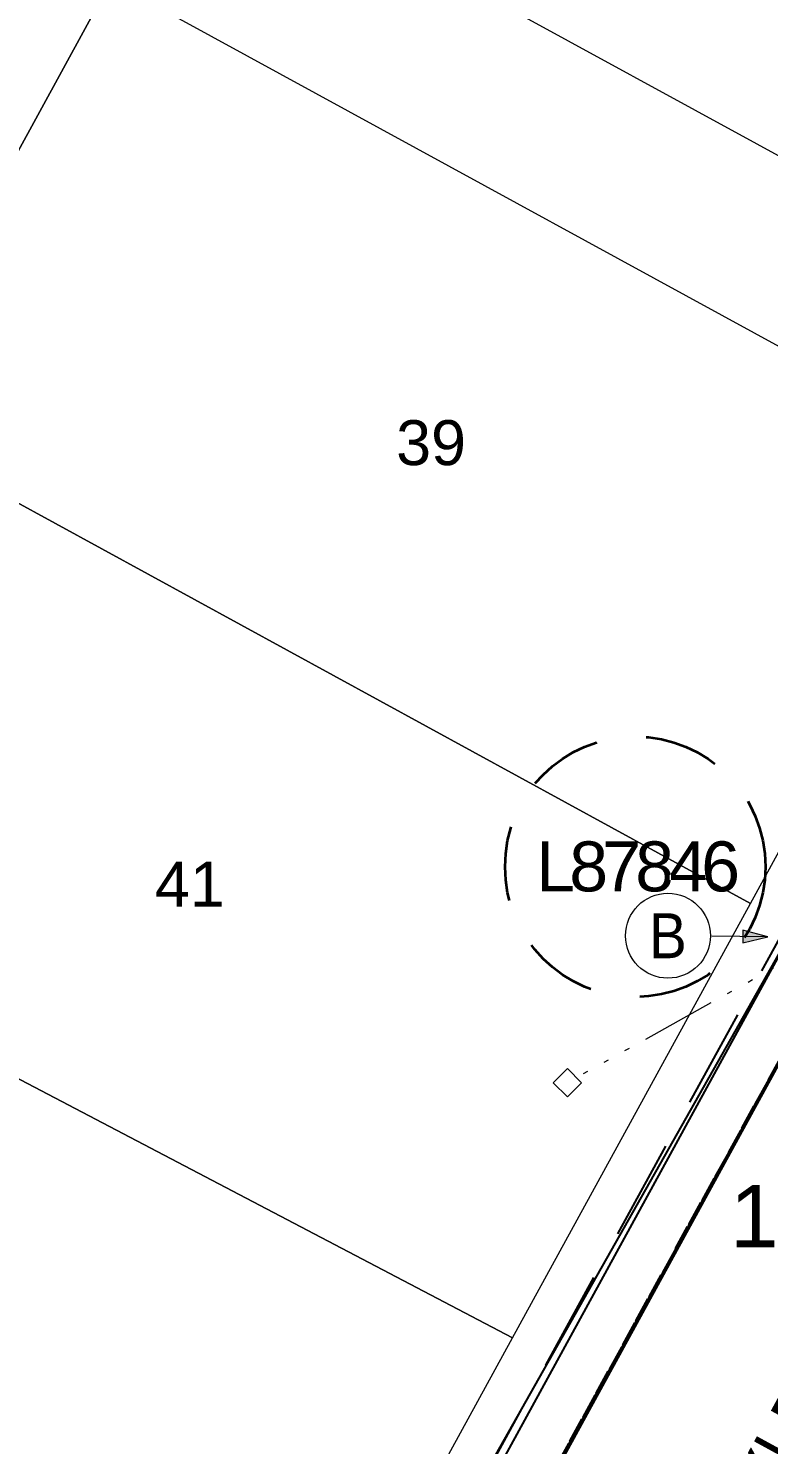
# Model space of a CAD drawing. Header units: metres. Extents: x 279683 to 1215799, y 6210454 to 24863887.
# Drawn here: x 280030.3 to 280059.9, y 6216981.9 to 6217038.6 of the extents above; entities that cross this region are included whole.
import ezdxf
from ezdxf.enums import TextEntityAlignment as Align

# ---------------------------------------------------------------- set-up
doc = ezdxf.new("R2010")
doc.units = ezdxf.units.M
for name, pattern in [('Cable Exist OH', [1, 1, 0]), ('Dash', [5, 3, -2]), ('IE Trench LV', [6, 4, -2]), ('PHANTOMX2', [6.6, 3, -0.75, 0.2, -0.75, 0.2, -0.75, 0.2, -0.75])]:
    doc.linetypes.add(name, pattern=pattern)
doc.layers.get('0').update_dxf_attribs({"color": 6})
for name, color, linetype, lineweight in [('_User Miscellaneous1', 11, 'Continuous', 13), ('_User_HV_Exist', 1, 'Continuous', 25), ('_User_LV_Exist', 5, 'Continuous', 25), ('_User_SL_Exist', 4, 'Continuous', 35), ('Cadastre Land Parcels_SP_EXT', 118, 'Continuous', 15), ('Cadastre Road Names_SP_HV_LV_SL_EXT', 211, 'Continuous', 15), ('Services_SP_EXT', 42, 'PHANTOMX2', 20)]:
    doc.layers.add(name, color=color, linetype=linetype, lineweight=lineweight)
for name, color, linetype in [('Equip_SP_HV_EXT', 7, 'Continuous'), ('Mains_LV_New_T84', 2, 'Cable x'), ('OH_Details_SP_MISC', 7, 'Continuous'), ('Trench_SP_NEW', 2, 'Continuous')]:
    doc.layers.add(name, color=color, linetype=linetype)
doc.styles.get("Standard").update_dxf_attribs({"font": 'arial.ttf'})
doc.linetypes.add('Cable New UG', pattern='A,5.5,-0.01,["X",Standard,S=1.8,R=0,X=0,Y=-0.94],-1.7', length=7.21)
doc.linetypes.add('Cable x', pattern='A,4.5,-0.01,["X",Standard,S=1.25,R=0,X=0,Y=-0.65],-1.2', length=5.71)

# ---------------------------------------------------------------- blocks, each defined once
blk = doc.blocks.new('CCP_EXT')
at = {"flags": 9}
for tag, p in [('OWNED_BY', (0, -1)), ('USAGE', (0, -1.2)), ('STATE', (0, -1.8)), ('LEGEND', (0, -1.4)), ('LIFE_SUPPORT', (0, -1.6)), ('NOTES', (0, -2))]:
    blk.add_attdef(tag, text='', height=0.2, dxfattribs=at).set_placement(p, align=Align.MIDDLE_LEFT)
blk.add_wipeout([(0, 0.566), (0.566, 0), (0, -0.566), (-0.566, 0)])
blk.add_lwpolyline([(-0.566, 0), (0, 0.566), (0.566, 0), (0, -0.566), (-0.566, 0)])
at = {"flags": 1}
blk.add_attdef('Z', (0, 0), '', height=0.2, dxfattribs=at)
at = {"flags": 9}
for tag, p in [('CCP_TYPE', (0, 0)), ('OPERATING_VOLTAGE', (0, -0.6)), ('CONSTRUCTED_VOLTAGE', (0, -0.2)), ('NO_PHASES', (0, -0.4)), ('ORIENTATION', (0, -0.8))]:
    blk.add_attdef(tag, text='', height=0.2, dxfattribs=at).set_placement(p, align=Align.MIDDLE_LEFT)
blk = doc.blocks.new('*U254')
at = {"layer": 'Equip_SP_HV_EXT'}
blk.add_line((3.339, 3.015), (8.339, 3.006), dxfattribs=at)
blk.add_arc((5.839, 3.011), 1.5, 359.9, 179.9, dxfattribs=at)
at = {"layer": 'Equip_SP_HV_EXT', "width": 0.9, "flags": 8}
blk.add_attdef('ASSET_NUM', text='', height=2, rotation=270, dxfattribs=at).set_placement((9.5, 0), align=Align.MIDDLE_CENTER)
at = {"layer": 'Equip_SP_HV_EXT'}
for tag, flags, p in [('STREET_CODE', 9, (0, 1.75)), ('ACTUAL_STATUS', 9, (0, 1.55)), ('CONSTRUCTED_VOLTAGE', 9, (0, 1.35)), ('NO_PHASES', 9, (0, 1.15)), ('OPERATING_VOLTAGE', 9, (0, 0.95)), ('ORIENTATION', 9, (0, 0.75)), ('OWNED_BY', 9, (0, 0.55)), ('STATE', 9, (0, -0.05)), ('OPERATED_BY', 9, (0, 0.35)), ('MAINTAINED_BY', 9, (0, 0.15)), ('SWITCH_TYPE', 9, (0, -0.25)), ('USAGE', 9, (0, -0.45)), ('STREETNAME', 9, (0, -1.05)), ('LEGEND', 9, (0, -0.65)), ('LOCATION', 9, (0, -0.85)), ('SUBURB', 9, (0, -1.25)), ('NOTES', 9, (0, -1.45)), ('LABEL_ALIGNMENT', 9, (0, -1.65)), ('Z', 1, (0, -1.85))]:
    blk.add_attdef(tag, text='', height=0.1, dxfattribs=dict(at, flags=flags)).set_placement(p, align=Align.MIDDLE_LEFT)
blk = doc.blocks.new('*U354')
h = blk.add_hatch(color=256)
h.dxf.hatch_style = 1
h.paths.add_polyline_path([(3.003, 0.217), (2.997, -0.283), (4, -0.044)])
at = {"flags": 128}
blk.add_lwpolyline([(3.003, 0.217), (2.997, -0.283), (4, -0.044), (3.003, 0.217)], dxfattribs=at)
blk.add_wipeout([(0, 1.75), (-0.021, 1.75), (-0.043, 1.749), (-0.064, 1.749), (-0.086, 1.748), (-0.107, 1.747), (-0.129, 1.745), (-0.15, 1.744), (-0.172, 1.742), (-0.193, 1.739), (-0.214, 1.737), (-0.236, 1.734), (-0.257, 1.731), (-0.278, 1.728), (-0.299, 1.724), (-0.32, 1.72), (-0.341, 1.716), (-0.362, 1.712), (-0.383, 1.707), (-0.404, 1.703), (-0.425, 1.698), (-0.446, 1.692), (-0.467, 1.687), (-0.487, 1.681), (-0.508, 1.675), (-0.529, 1.668), (-0.549, 1.662), (-0.569, 1.655), (-0.59, 1.648), (-0.61, 1.64), (-0.63, 1.633), (-0.65, 1.625), (-0.67, 1.617), (-0.689, 1.608), (-0.709, 1.6), (-0.729, 1.591), (-0.748, 1.582), (-0.768, 1.573), (-0.787, 1.563), (-0.806, 1.553), (-0.825, 1.543), (-0.844, 1.533), (-0.863, 1.523), (-0.881, 1.512), (-0.9, 1.501), (-0.918, 1.49), (-0.936, 1.478), (-0.954, 1.467), (-0.972, 1.455), (-0.99, 1.443), (-1.008, 1.431), (-1.025, 1.418), (-1.042, 1.406), (-1.06, 1.393), (-1.077, 1.38), (-1.094, 1.366), (-1.11, 1.353), (-1.127, 1.339), (-1.143, 1.325), (-1.159, 1.311), (-1.175, 1.297), (-1.191, 1.282), (-1.207, 1.267), (-1.222, 1.253), (-1.237, 1.237), (-1.253, 1.222), (-1.267, 1.207), (-1.282, 1.191), (-1.297, 1.175), (-1.311, 1.159), (-1.325, 1.143), (-1.339, 1.127), (-1.353, 1.11), (-1.366, 1.094), (-1.38, 1.077), (-1.393, 1.06), (-1.406, 1.042), (-1.418, 1.025), (-1.431, 1.008), (-1.443, 0.99), (-1.455, 0.972), (-1.467, 0.954), (-1.478, 0.936), (-1.49, 0.918), (-1.501, 0.9), (-1.512, 0.881), (-1.523, 0.863), (-1.533, 0.844), (-1.543, 0.825), (-1.553, 0.806), (-1.563, 0.787), (-1.573, 0.768), (-1.582, 0.748), (-1.591, 0.729), (-1.6, 0.709), (-1.608, 0.689), (-1.617, 0.67), (-1.625, 0.65), (-1.633, 0.63), (-1.64, 0.61), (-1.648, 0.59), (-1.655, 0.569), (-1.662, 0.549), (-1.668, 0.529), (-1.675, 0.508), (-1.681, 0.487), (-1.687, 0.467), (-1.692, 0.446), (-1.698, 0.425), (-1.703, 0.404), (-1.707, 0.383), (-1.712, 0.362), (-1.716, 0.341), (-1.72, 0.32), (-1.724, 0.299), (-1.728, 0.278), (-1.731, 0.257), (-1.734, 0.236), (-1.737, 0.214), (-1.739, 0.193), (-1.742, 0.172), (-1.744, 0.15), (-1.745, 0.129), (-1.747, 0.107), (-1.748, 0.086), (-1.749, 0.064), (-1.749, 0.043), (-1.75, 0.021), (-1.75, 0), (-1.75, -0.021), (-1.749, -0.043), (-1.749, -0.064), (-1.748, -0.086), (-1.747, -0.107), (-1.745, -0.129), (-1.744, -0.15), (-1.742, -0.172), (-1.739, -0.193), (-1.737, -0.214), (-1.734, -0.236), (-1.731, -0.257), (-1.728, -0.278), (-1.724, -0.299), (-1.72, -0.32), (-1.716, -0.341), (-1.712, -0.362), (-1.707, -0.383), (-1.703, -0.404), (-1.698, -0.425), (-1.692, -0.446), (-1.687, -0.467), (-1.681, -0.487), (-1.675, -0.508), (-1.668, -0.529), (-1.662, -0.549), (-1.655, -0.569), (-1.648, -0.59), (-1.64, -0.61), (-1.633, -0.63), (-1.625, -0.65), (-1.617, -0.67), (-1.608, -0.689), (-1.6, -0.709), (-1.591, -0.729), (-1.582, -0.748), (-1.573, -0.768), (-1.563, -0.787), (-1.553, -0.806), (-1.543, -0.825), (-1.533, -0.844), (-1.523, -0.863), (-1.512, -0.881), (-1.501, -0.9), (-1.49, -0.918), (-1.478, -0.936), (-1.467, -0.954), (-1.455, -0.972), (-1.443, -0.99), (-1.431, -1.008), (-1.418, -1.025), (-1.406, -1.042), (-1.393, -1.06), (-1.38, -1.077), (-1.366, -1.094), (-1.353, -1.11), (-1.339, -1.127), (-1.325, -1.143), (-1.311, -1.159), (-1.297, -1.175), (-1.282, -1.191), (-1.267, -1.207), (-1.253, -1.222), (-1.237, -1.237), (-1.222, -1.253), (-1.207, -1.267), (-1.191, -1.282), (-1.175, -1.297), (-1.159, -1.311), (-1.143, -1.325), (-1.127, -1.339), (-1.11, -1.353), (-1.094, -1.366), (-1.077, -1.38), (-1.06, -1.393), (-1.042, -1.406), (-1.025, -1.418), (-1.008, -1.431), (-0.99, -1.443), (-0.972, -1.455), (-0.954, -1.467), (-0.936, -1.478), (-0.918, -1.49), (-0.9, -1.501), (-0.881, -1.512), (-0.863, -1.523), (-0.844, -1.533), (-0.825, -1.543), (-0.806, -1.553), (-0.787, -1.563), (-0.768, -1.573), (-0.748, -1.582), (-0.729, -1.591), (-0.709, -1.6), (-0.689, -1.608), (-0.67, -1.617), (-0.65, -1.625), (-0.63, -1.633), (-0.61, -1.64), (-0.59, -1.648), (-0.569, -1.655), (-0.549, -1.662), (-0.529, -1.668), (-0.508, -1.675), (-0.487, -1.681), (-0.467, -1.687), (-0.446, -1.692), (-0.425, -1.698), (-0.404, -1.703), (-0.383, -1.707), (-0.362, -1.712), (-0.341, -1.716), (-0.32, -1.72), (-0.299, -1.724), (-0.278, -1.728), (-0.257, -1.731), (-0.236, -1.734), (-0.214, -1.737), (-0.193, -1.739), (-0.172, -1.742), (-0.15, -1.744), (-0.129, -1.745), (-0.107, -1.747), (-0.086, -1.748), (-0.064, -1.749), (-0.043, -1.749), (-0.021, -1.75), (0, -1.75), (0.021, -1.75), (0.043, -1.749), (0.064, -1.749), (0.086, -1.748), (0.107, -1.747), (0.129, -1.745), (0.15, -1.744), (0.172, -1.742), (0.193, -1.739), (0.214, -1.737), (0.236, -1.734), (0.257, -1.731), (0.278, -1.728), (0.299, -1.724), (0.32, -1.72), (0.341, -1.716), (0.362, -1.712), (0.383, -1.707), (0.404, -1.703), (0.425, -1.698), (0.446, -1.692), (0.467, -1.687), (0.487, -1.681), (0.508, -1.675), (0.529, -1.668), (0.549, -1.662), (0.569, -1.655), (0.59, -1.648), (0.61, -1.64), (0.63, -1.633), (0.65, -1.625), (0.67, -1.617), (0.689, -1.608), (0.709, -1.6), (0.729, -1.591), (0.748, -1.582), (0.768, -1.573), (0.787, -1.563), (0.806, -1.553), (0.825, -1.543), (0.844, -1.533), (0.863, -1.523), (0.881, -1.512), (0.9, -1.501), (0.918, -1.49), (0.936, -1.478), (0.954, -1.467), (0.972, -1.455), (0.99, -1.443), (1.008, -1.431), (1.025, -1.418), (1.042, -1.406), (1.06, -1.393), (1.077, -1.38), (1.094, -1.366), (1.11, -1.353), (1.127, -1.339), (1.143, -1.325), (1.159, -1.311), (1.175, -1.297), (1.191, -1.282), (1.207, -1.267), (1.222, -1.253), (1.237, -1.237), (1.253, -1.222), (1.267, -1.207), (1.282, -1.191), (1.297, -1.175), (1.311, -1.159), (1.325, -1.143), (1.339, -1.127), (1.353, -1.11), (1.366, -1.094), (1.38, -1.077), (1.393, -1.06), (1.406, -1.042), (1.418, -1.025), (1.431, -1.008), (1.443, -0.99), (1.455, -0.972), (1.467, -0.954), (1.478, -0.936), (1.49, -0.918), (1.501, -0.9), (1.512, -0.881), (1.523, -0.863), (1.533, -0.844), (1.543, -0.825), (1.553, -0.806), (1.563, -0.787), (1.573, -0.768), (1.582, -0.748), (1.591, -0.729), (1.6, -0.709), (1.608, -0.689), (1.617, -0.67), (1.625, -0.65), (1.633, -0.63), (1.64, -0.61), (1.648, -0.59), (1.655, -0.569), (1.662, -0.549), (1.668, -0.529), (1.675, -0.508), (1.681, -0.487), (1.687, -0.467), (1.692, -0.446), (1.698, -0.425), (1.703, -0.404), (1.707, -0.383), (1.712, -0.362), (1.716, -0.341), (1.72, -0.32), (1.724, -0.299), (1.728, -0.278), (1.731, -0.257), (1.734, -0.236), (1.737, -0.214), (1.739, -0.193), (1.742, -0.172), (1.744, -0.15), (1.745, -0.129), (1.747, -0.107), (1.748, -0.086), (1.749, -0.064), (1.749, -0.043), (1.75, -0.021), (1.75, 0), (1.75, 0.021), (1.749, 0.043), (1.749, 0.064), (1.748, 0.086), (1.747, 0.107), (1.745, 0.129), (1.744, 0.15), (1.742, 0.172), (1.739, 0.193), (1.737, 0.214), (1.734, 0.236), (1.731, 0.257), (1.728, 0.278), (1.724, 0.299), (1.72, 0.32), (1.716, 0.341), (1.712, 0.362), (1.707, 0.383), (1.703, 0.404), (1.698, 0.425), (1.692, 0.446), (1.687, 0.467), (1.681, 0.487), (1.675, 0.508), (1.668, 0.529), (1.662, 0.549), (1.655, 0.569), (1.648, 0.59), (1.64, 0.61), (1.633, 0.63), (1.625, 0.65), (1.617, 0.67), (1.608, 0.689), (1.6, 0.709), (1.591, 0.729), (1.582, 0.748), (1.573, 0.768), (1.563, 0.787), (1.553, 0.806), (1.543, 0.825), (1.533, 0.844), (1.523, 0.863), (1.512, 0.881), (1.501, 0.9), (1.49, 0.918), (1.478, 0.936), (1.467, 0.954), (1.455, 0.972), (1.443, 0.99), (1.431, 1.008), (1.418, 1.025), (1.406, 1.042), (1.393, 1.06), (1.38, 1.077), (1.366, 1.094), (1.353, 1.11), (1.339, 1.127), (1.325, 1.143), (1.311, 1.159), (1.297, 1.175), (1.282, 1.191), (1.267, 1.207), (1.253, 1.222), (1.237, 1.237), (1.222, 1.253), (1.207, 1.267), (1.191, 1.282), (1.175, 1.297), (1.159, 1.311), (1.143, 1.325), (1.127, 1.339), (1.11, 1.353), (1.094, 1.366), (1.077, 1.38), (1.06, 1.393), (1.042, 1.406), (1.025, 1.418), (1.008, 1.431), (0.99, 1.443), (0.972, 1.455), (0.954, 1.467), (0.936, 1.478), (0.918, 1.49), (0.9, 1.501), (0.881, 1.512), (0.863, 1.523), (0.844, 1.533), (0.825, 1.543), (0.806, 1.553), (0.787, 1.563), (0.768, 1.573), (0.748, 1.582), (0.729, 1.591), (0.709, 1.6), (0.689, 1.608), (0.67, 1.617), (0.65, 1.625), (0.63, 1.633), (0.61, 1.64), (0.59, 1.648), (0.569, 1.655), (0.549, 1.662), (0.529, 1.668), (0.508, 1.675), (0.487, 1.681), (0.467, 1.687), (0.446, 1.692), (0.425, 1.698), (0.404, 1.703), (0.383, 1.707), (0.362, 1.712), (0.341, 1.716), (0.32, 1.72), (0.299, 1.724), (0.278, 1.728), (0.257, 1.731), (0.236, 1.734), (0.214, 1.737), (0.193, 1.739), (0.172, 1.742), (0.15, 1.744), (0.129, 1.745), (0.107, 1.747), (0.086, 1.748), (0.064, 1.749), (0.043, 1.749), (0.021, 1.75)])
blk.add_line((4, -0.044), (1.75, -0.019))
blk.add_circle((0, 0), 1.7)
at = {"width": 0.9}
blk.add_attdef('CODE', text='', height=1.8, dxfattribs=at).set_placement((0, 0), align=Align.MIDDLE_CENTER)
at = {"flags": 1}
blk.add_attdef('Z', (0, 0), '', height=0.2, dxfattribs=at)

msp = doc.modelspace()

# ---------------------------------------------------------------- linework, layer by layer
at = {"layer": '_User_SL_Exist', "linetype": 'Dash'}
msp.add_circle((280054.6066, 6217005.0253), 5.2134, dxfattribs=at)
at = {"layer": 'Cadastre Land Parcels_SP_EXT', "linetype": 'Continuous'}
for points in [[(280035.091, 6217043.195), (279995.335, 6217064.982), (279994.807, 6217062.833), (279994.337, 6217060.555), (279994.106, 6217058.652), (279993.799, 6217056.761), (279993.416, 6217054.884), (279992.961, 6217053.023), (279992.434, 6217051.179), (279991.835, 6217049.36), (279991.164, 6217047.566), (279990.421, 6217045.799), (279989.611, 6217044.062), (279988.662, 6217042.097), (280023.965, 6217022.822), (280033.608, 6217040.478), (280035.091, 6217043.195)], [(280081.768, 6217044.7154), (280046.46, 6217064.014), (280045.606, 6217062.451), (280036.82, 6217046.363), (280072.1049, 6217027.0755), (280081.768, 6217044.7154)], [(280068.8841, 6217021.1973), (280033.608, 6217040.478), (280023.965, 6217022.822), (280059.2212, 6217003.5588), (280068.8841, 6217021.1973)], [(280059.2212, 6217003.5588), (280023.965, 6217022.822), (280014.127, 6217004.81), (280049.6938, 6216986.1676), (280059.2212, 6217003.5588)], [(280014.127, 6217004.81), (280003.561, 6217010.315), (279994.471, 6216991.735), (280039.588, 6216967.71), (280049.6938, 6216986.1676), (280049.6938, 6216986.1676), (280014.127, 6217004.81)]]:
    msp.add_lwpolyline(points, close=True, dxfattribs=at)
at = {"layer": 'Trench_SP_NEW', "linetype": 'IE Trench LV', "flags": 128}
msp.add_lwpolyline([(280042.6287, 6216964.9353), (280040.6073, 6216966.0427), (280060.4801, 6217002.3185), (280060.9189, 6217002.0788)], dxfattribs=at)

# ---------------------------------------------------------------- block references
at = {"layer": 'Equip_SP_HV_EXT'}
ref = msp.add_blockref('*U254', (280063.4039, 6217002.7775), dxfattribs=dict(at, rotation=241.3335904136414))
ref.add_attrib('ASSET_NUM', '12447', dxfattribs={"height": 2.5}).set_placement((280058.403, 6216991.0391), align=Align.MIDDLE_LEFT)

# ---------------------------------------------------------------- texts
at = {"layer": '_User_SL_Exist', "insert": (280054.6066, 6217005.0253), "char_height": 2, "attachment_point": 5}
msp.add_mtext('{\\T0.8;L87846}', dxfattribs=at)
at = {"layer": 'Cadastre Land Parcels_SP_EXT'}
for s, p in [('39', (280046.4337, 6217022.0062)), ('41', (280036.7773, 6217004.326))]:
    msp.add_text(s, height=1.8, dxfattribs=at).set_placement(p, align=Align.MIDDLE_CENTER)
at = {"layer": 'Cadastre Road Names_SP_HV_LV_SL_EXT'}
msp.add_text('ARGYLE ST', height=1.8, rotation=61.34584, dxfattribs=at).set_placement((280057.428, 6216974.7202))

# ---------------------------------------------------------------- next in the draw order: block references
at = {"layer": 'Services_SP_EXT'}
msp.add_blockref('CCP_EXT', (280051.8887, 6216996.3747), dxfattribs=at)

# ---------------------------------------------------------------- next in the draw order: block references
msp.add_blockref('CCP_EXT', (280051.8887, 6216996.3747), dxfattribs=at)

# ---------------------------------------------------------------- next in the draw order: linework, layer by layer
at = {"layer": '_User_HV_Exist'}
msp.add_lwpolyline([(280042.6287, 6216964.9353), (280062.4303, 6217001.0042)], dxfattribs=at)
at = {"layer": '_User_LV_Exist', "linetype": 'Cable Exist OH', "flags": 128}
msp.add_lwpolyline([(280043.5912, 6216966.6886), (280063.4038, 6217002.7776), (280094.1996, 6217059.115), (280110.1052, 6217087.9836), (280117.6242, 6217101.646)], dxfattribs=at)
at = {"layer": '_User_SL_Exist', "flags": 128}
msp.add_lwpolyline([(280039.3208, 6216958.7452), (280092.9087, 6217056.59)], dxfattribs=at)
at = {"layer": 'Mains_LV_New_T84', "flags": 128}
msp.add_lwpolyline([(280084.7204, 6217011.7885), (280075.1958, 6216994.2807), (280060.7533, 6217002.1927), (280040.8967, 6216965.9354)], dxfattribs=at)
at = {"layer": 'OH_Details_SP_MISC', "color": 7, "linetype": 'Cable Exist OH', "lineweight": 40, "flags": 128}
msp.add_lwpolyline([(279933.9268, 6216758.2808), (279954.856, 6216799.621), (279973.2814, 6216834.907), (279991.583, 6216870.539), (280003.704, 6216894.02), (280026.99, 6216936.517), (280042.6287, 6216964.9353), (280063.4037, 6217002.7775), (280093.3384, 6217057.5519), (280110.1052, 6217087.9837), (280130.3355, 6217124.7431)], dxfattribs=at)
at = {"layer": 'Services_SP_EXT'}
msp.add_lwpolyline([(280063.4038, 6217002.7775), (280051.8887, 6216996.3747)], dxfattribs=at)

# ---------------------------------------------------------------- next in the draw order: block references
at = {"layer": '_User Miscellaneous1'}
msp.add_blockref('*U354', (280055.9164, 6217002.2629), dxfattribs=at).add_auto_attribs({'CODE': 'B'})

# ---------------------------------------------------------------- next in the draw order: linework, layer by layer
at = {"layer": '_User_LV_Exist', "linetype": 'Cable New UG', "flags": 128}
msp.add_lwpolyline([(280084.7016, 6217011.7989), (280075.177, 6216994.2912), (280060.7345, 6217002.2032), (280041.5092, 6216968.2135)], dxfattribs=at)

doc.saveas('drawing.dxf')
